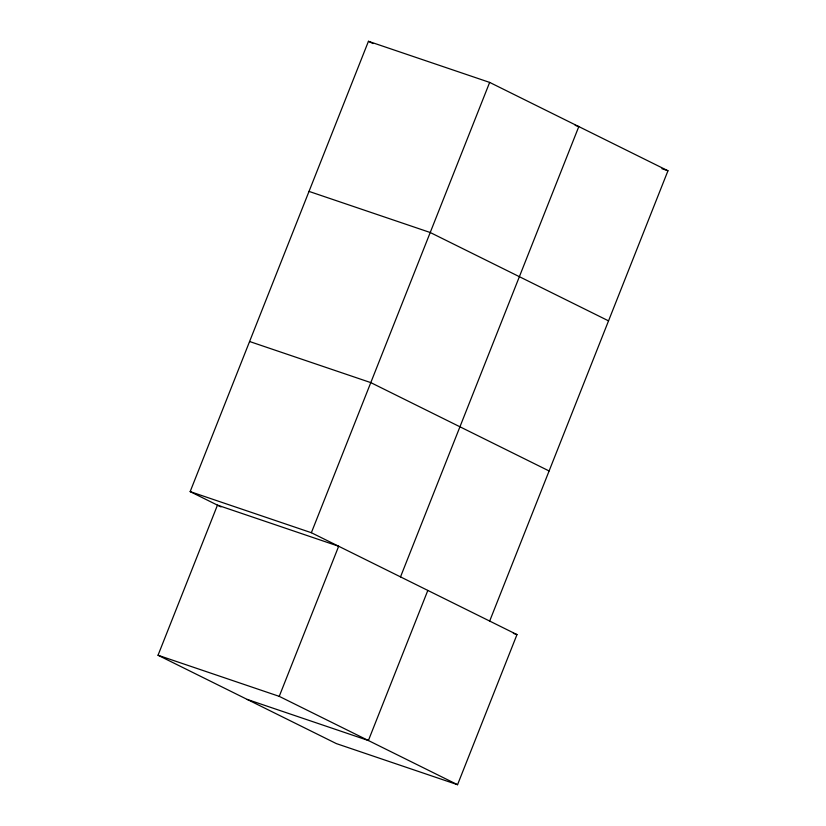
<?xml version="1.0" encoding="UTF-8"?>
<svg xmlns="http://www.w3.org/2000/svg" width="826" height="826" viewBox="0 0 826 826"><rect width="100%" height="100%" fill="white"/><g stroke="black" fill="none" stroke-linecap="round" stroke-linejoin="round"><path stroke-width="1.24" d="M221.017 506.906L190.156 491.615L368.448 41.3L489.653 82.404L667.966 170.755L489.673 621.059M457.552 784.7L336.347 743.596L158.034 655.245L217.465 505.14L338.67 546.254L279.24 696.359L457.552 784.7L516.983 634.595L311.361 532.718L190.156 491.615M311.361 532.718L489.653 82.404M400.517 576.889L578.809 126.584L575.175 125.346M427.827 590.425L368.396 740.53L247.191 699.415M661.905 168.7L667.966 170.755M309.017 191.405L430.222 232.509L608.535 320.86M249.586 341.51L370.791 382.614L549.104 470.965M513.349 633.366L516.983 634.595M158.034 655.245L279.24 696.359M368.448 41.3L373.022 43.561"/></g></svg>
